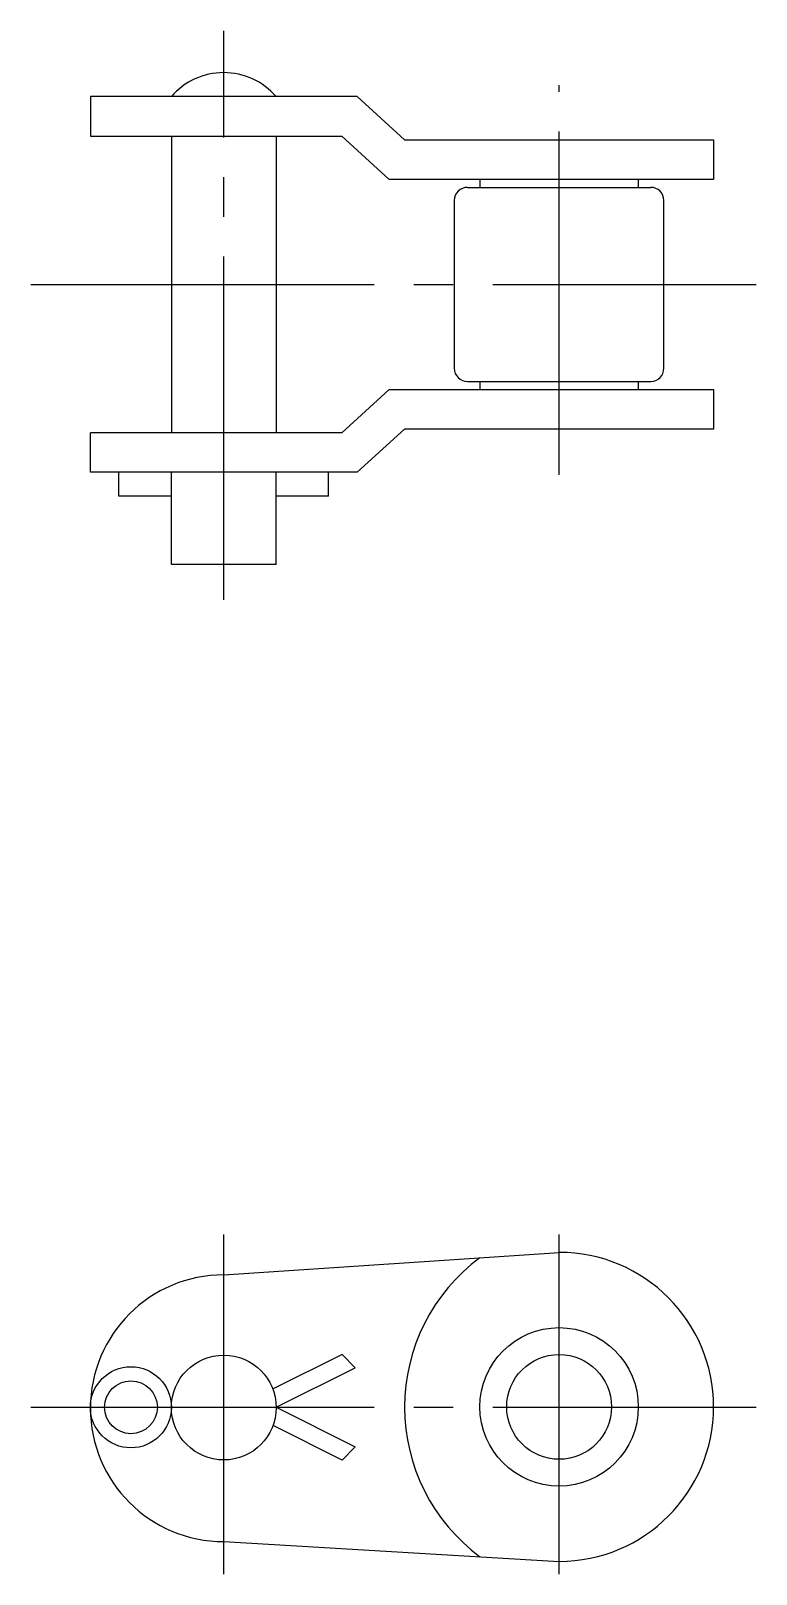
# Model space of a CAD drawing. Extents: x 10 to 162, y 10 to 133.
# Drawn here: x 134.3 to 161.7, y 74.2 to 132.6 of the extents above; entities outside this region: 2.
import ezdxf

# ---------------------------------------------------------------- set-up
doc = ezdxf.new("R2010")
doc.units = 0
doc.linetypes.add('CENTER', pattern=[17.5, 13, -1.5, 1.5, -1.5])
doc.layers.get('0').update_dxf_attribs({"linetype": 'CONTINUOUS'})
doc.layers.add('CENTER', color=1, linetype='CENTER')

msp = doc.modelspace()

# ---------------------------------------------------------------- linework, layer by layer
at = {"color": 7, "linetype": 'CONTINUOUS'}
for p, q in [((146.636, 130.126), (136.536, 130.126)), ((136.536, 130.126), (136.536, 128.626)), ((146.636, 130.126), (148.436, 128.486)), ((136.536, 128.626), (146.055, 128.626)), ((139.606, 128.626), (139.606, 117.396)), ((143.571, 128.626), (143.571, 117.396)), ((146.055, 128.626), (147.855, 126.986)), ((148.436, 128.486), (160.136, 128.486)), ((160.136, 128.486), (160.136, 126.986)), ((160.136, 126.986), (147.855, 126.986)), ((151.286, 126.986), (151.286, 126.686)), ((157.286, 126.986), (157.286, 126.686)), ((150.816, 126.686), (157.756, 126.686)), ((150.316, 126.186), (150.316, 119.836)), ((158.256, 119.836), (158.256, 126.186)), ((150.816, 119.336), (157.756, 119.336)), ((151.286, 119.336), (151.286, 119.036)), ((157.286, 119.336), (157.286, 119.036)), ((146.055, 117.396), (147.855, 119.036)), ((147.855, 119.036), (160.136, 119.036)), ((160.136, 119.036), (160.136, 117.536)), ((146.636, 115.896), (148.436, 117.536)), ((160.136, 117.536), (148.436, 117.536)), ((146.055, 117.396), (136.536, 117.396)), ((136.536, 115.896), (136.536, 117.396)), ((146.636, 115.896), (136.536, 115.896)), ((137.616, 114.996), (137.616, 115.896)), ((139.606, 112.411), (139.606, 115.896)), ((143.571, 112.411), (143.571, 115.896)), ((145.556, 114.996), (145.556, 115.896)), ((139.606, 114.996), (137.616, 114.996)), ((145.556, 114.996), (143.571, 114.996)), ((143.571, 112.411), (139.606, 112.411)), ((141.589, 112.411), (141.589, 112.411)), ((142.58, 112.411), (142.58, 112.411)), ((141.586, 85.508), (154.286, 86.359)), ((146.066, 82.493), (143.434, 81.175)), ((146.566, 81.993), (146.066, 82.493)), ((143.571, 80.493), (146.566, 81.993)), ((143.571, 80.493), (146.566, 78.993)), ((146.066, 78.493), (143.457, 79.8)), ((146.566, 78.993), (146.066, 78.493)), ((141.586, 75.408), (154.286, 74.659))]:
    msp.add_line(p, q, dxfattribs=at)
for centre, radius in [((154.286, 80.509), 3), ((141.586, 80.484), 1.985), ((154.286, 80.509), 1.985), ((138.071, 80.493), 1.535), ((138.071, 80.493), 1)]:
    msp.add_circle(centre, radius, dxfattribs=at)
for centre, radius, start, end in [((141.584, 128.409), 2.622, 40.90619, 139.09381), ((150.816, 126.186), 0.5, 90, 180), ((157.756, 126.186), 0.5, 0, 90), ((150.816, 119.836), 0.5, 180, 270), ((157.756, 119.836), 0.5, 270, 0), ((155.483, 80.497), 7.047, 126.553, 233.447), ((154.286, 80.509), 5.85, 270, 90), ((141.586, 80.458), 5.05, 90, 270)]:
    msp.add_arc(centre, radius, start, end, dxfattribs=at)
at = {"layer": 'CENTER', "color": 1, "linetype": 'CENTER'}
for p, q in [((141.586, 111.069), (141.586, 132.612)), ((154.286, 115.804), (154.286, 130.562)), ((134.28, 123.011), (161.748, 123.011)), ((141.586, 74.176), (141.586, 87.041)), ((154.286, 74.176), (154.286, 87.041)), ((134.28, 80.494), (161.748, 80.494))]:
    msp.add_line(p, q, dxfattribs=at)

# ---------------------------------------------------------------- texts
at = {"color": 7, "linetype": 'CONTINUOUS'}
for p in [(10, 25), (10, 10)]:
    msp.add_text('JNOC40', height=4, dxfattribs=at).set_placement(p)

doc.saveas('drawing.dxf')
